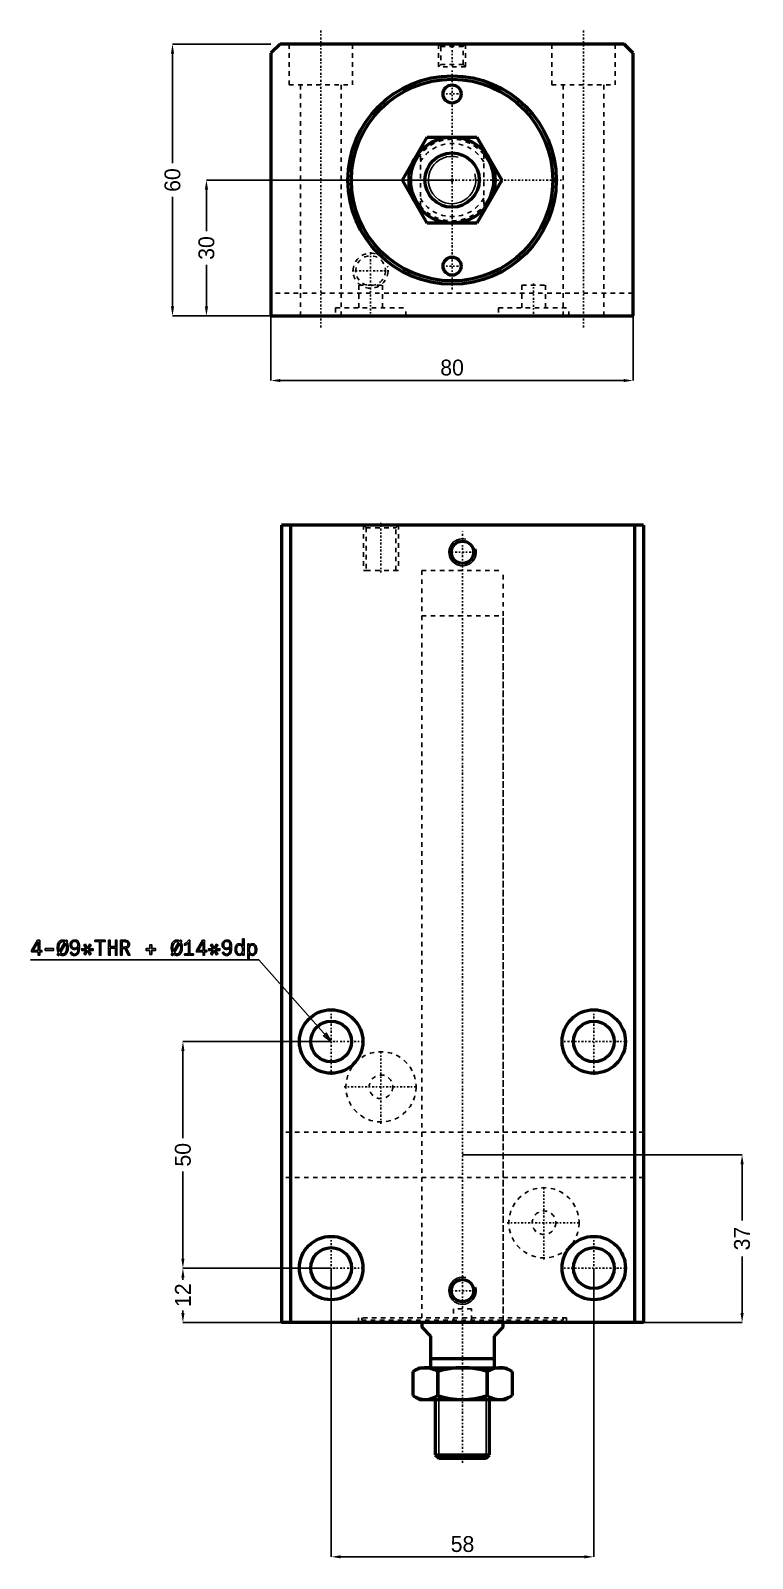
# Model space of a CAD drawing. Header units: millimetres. Extents: x -93 to 335, y -304 to 39.
# Drawn here: x -93.1 to 66.3, y -304.3 to 33 of the extents above; entities that cross this region are included whole.
import ezdxf

# ---------------------------------------------------------------- set-up
doc = ezdxf.new("R2010")
doc.units = ezdxf.units.MM
doc.linetypes.add('Center', pattern=[1.5, 0.45, -0.5, 0.05, -0.5])
doc.linetypes.add('Dashed', pattern=[2, 1, -1])
for name, color, linetype, lineweight in [('2d ConnectionPoints', 7, 'Continuous', 50), ('AM_0', 7, 'Continuous', 50), ('AM_5', 3, 'Continuous', 25), ('AM_7', 7, 'Center', 25), ('AM_9', 6, 'Dashed', 25)]:
    doc.layers.add(name, color=color, linetype=linetype, lineweight=lineweight)
doc.dimstyles.new('ISO-25', dxfattribs={"dimtxt": 2.5, "dimasz": 2.5, "dimexe": 1.25, "dimexo": 0.625, "dimtad": 1, "dimtxsty": 'Standard', "dimcen": 2.5, "dimadec": 0, "dimazin": 0, "dimtfac": 1, "dimtmove": 0, "dimatfit": 3, "dimfxl": 1, "dimarcsym": 0})

# ---------------------------------------------------------------- blocks, each defined once
blk = doc.blocks.new('1_JECR_32_100ST_EX_rod_0_in_JECR_MF_LA_32_100ST_EX_0_0')
at = {"layer": 'AM_0'}
for p, q in [((-10.97, 0), (-5.48, 9.5)), ((-5.48, 9.5), (5.48, 9.5)), ((5.48, 9.5), (10.97, 0)), ((-5.48, -9.5), (-10.97, 0)), ((10.97, 0), (5.48, -9.5)), ((5.48, -9.5), (-5.48, -9.5))]:
    blk.add_line(p, q, dxfattribs=at)
for radius in [9.5, 6]:
    blk.add_circle((0, 0), radius, dxfattribs=at)
at = {"layer": 'AM_5'}
blk.add_arc((0, 0), 5.23, 75, 15, dxfattribs=at)
at = {"layer": 'AM_9'}
for p, q in [((-7, -5.66), (-7, 5.66)), ((7, 5.66), (7, -5.66))]:
    blk.add_line(p, q, dxfattribs=at)
for points in [[(-7, 5.66), (-7.47, 5.03), (-7.88, 4.36), (-8.23, 3.65), (-8.51, 2.92), (-8.73, 2.17), (-8.89, 1.4), (-8.98, 0.62), (-9, -0.17), (-8.95, -0.95), (-8.83, -1.73), (-8.65, -2.49), (-8.4, -3.23), (-8.09, -3.95), (-7.71, -4.64), (-7.28, -5.3), (-7, -5.66)], [(7, -5.66), (7.47, -5.03), (7.88, -4.36), (8.23, -3.65), (8.51, -2.92), (8.73, -2.17), (8.89, -1.4), (8.98, -0.62), (9, 0.17), (8.95, 0.95), (8.83, 1.73), (8.65, 2.49), (8.4, 3.23), (8.09, 3.95), (7.71, 4.64), (7.28, 5.3), (7, 5.66)]]:
    blk.add_lwpolyline(points, dxfattribs=at)
for radius, start, end in [(9, 38.9424, 141.0576), (8.07, 29.8085, 150.1915), (8.07, 209.8085, 330.1915), (9, 218.9424, 321.0576)]:
    blk.add_arc((0, 0), radius, start, end, dxfattribs=at)
blk = doc.blocks.new('2_JECR_MF_LA_32_100ST_EX_0_body_0_in_JECR_MF_LA_32_100ST_EX_0_0')
at = {"layer": 'AM_0'}
for p, q in [((-38, 30), (-40, 28)), ((-40, 28), (-40, -30)), ((38, 30), (-38, 30)), ((40, 28), (38, 30)), ((40, -30), (40, 28)), ((-40, -30), (40, -30))]:
    blk.add_line(p, q, dxfattribs=at)
for centre, radius in [((0, 0), 23), ((0, 0), 22.25), ((0, 19), 2), ((0, -19), 2)]:
    blk.add_circle(centre, radius, dxfattribs=at)
at = {"layer": 'AM_5', "linetype": 'Dashed'}
for p, q in [((-3, 30), (-3, 25)), ((3, 30), (3, 25))]:
    blk.add_line(p, q, dxfattribs=at)
blk.add_arc((-18, -20), 3.8615, 75, 15, dxfattribs=at)
at = {"layer": 'AM_7'}
for p, q in [((-29, 33), (-29, -33)), ((29, 33), (29, -33)), ((0, 30.25), (0, 24.75)), ((0, -24.15), (0, 24.15)), ((-2.1, 19), (2.1, 19)), ((-24.15, 0), (24.15, 0)), ((-18, -15.9454), (-18, -30.34)), ((-22.0546, -20), (-13.9454, -20)), ((-2.1, -19), (2.1, -19)), ((18, -22.86), (18, -30.34))]:
    blk.add_line(p, q, dxfattribs=at)
at = {"layer": 'AM_9'}
for p, q in [((-36, 30), (-36, 21)), ((-22, 21), (-22, 30)), ((-3, 30), (-2.4585, 29.4585)), ((-2.4585, 29.4585), (-2.4585, 25.5415)), ((2.4585, 29.4585), (-2.4585, 29.4585)), ((2.4585, 29.4585), (3, 30)), ((2.4585, 25.5415), (2.4585, 29.4585)), ((22, 30), (22, 21)), ((36, 21), (36, 30)), ((-2.4585, 25.5415), (-3, 25)), ((3, 25), (-3, 25)), ((2.4585, 25.5415), (-2.4585, 25.5415)), ((3, 25), (2.4585, 25.5415)), ((-36, 21), (-22, 21)), ((-33.5, 21), (-33.5, -30)), ((-24.5, -30), (-24.5, 21)), ((22, 21), (36, 21)), ((24.5, 21), (24.5, -30)), ((33.5, -30), (33.5, 21)), ((-20.6, -23.2), (-15.4, -23.2)), ((-20.6, -23.2), (-20.6, -28.2)), ((-15.4, -28.2), (-15.4, -23.2)), ((15.4, -23.2), (20.6, -23.2)), ((15.4, -23.2), (15.4, -28.2)), ((20.6, -28.2), (20.6, -23.2)), ((40, -25), (-40, -25)), ((-25.75, -28.2), (-10.25, -28.2)), ((-25.75, -28.2), (-25.75, -30)), ((-10.25, -30), (-10.25, -28.2)), ((10.25, -28.2), (25.75, -28.2)), ((10.25, -28.2), (10.25, -30)), ((25.75, -30), (25.75, -28.2))]:
    blk.add_line(p, q, dxfattribs=at)
blk.add_circle((-18, -20), 3.2805, dxfattribs=at)
blk = doc.blocks.new('*D3')
at = {"layer": 'AM_5', "color": 0, "lineweight": -2}
for p, q in [((-40, 30), (-61.75, 30)), ((-61.75, 27.9), (-61.75, 3.71)), ((-61.75, -27.9), (-61.75, -3.71)), ((-40, -30), (-61.75, -30))]:
    blk.add_line(p, q, dxfattribs=at)
at = {"layer": 'AM_5', "color": 0}
for points in [[(-61.4, 27.9), (-62.1, 27.9), (-61.75, 30)], [(-62.1, -27.9), (-61.4, -27.9), (-61.75, -30)]]:
    blk.add_solid(points, dxfattribs=at)
at = {"layer": 'Defpoints', "color": 0}
for p in [(-40, 30), (-61.75, -30), (-40, -30)]:
    blk.add_point(p, dxfattribs=at)
at = {"layer": 'AM_5', "color": 0, "insert": (-61.75, 0), "char_height": 3.5, "attachment_point": 5, "rotation": 90}
blk.add_mtext('60', dxfattribs=at)
blk = doc.blocks.new('*D4')
at = {"layer": 'AM_5', "color": 0, "lineweight": -2}
for p, q in [((0, 0), (-54.25, 0)), ((-54.25, -2.1), (-54.25, -11.29)), ((-54.25, -27.9), (-54.25, -18.71)), ((-40, -30), (-54.25, -30))]:
    blk.add_line(p, q, dxfattribs=at)
at = {"layer": 'AM_5', "color": 0}
for points in [[(-53.9, -2.1), (-54.6, -2.1), (-54.25, 0)], [(-54.6, -27.9), (-53.9, -27.9), (-54.25, -30)]]:
    blk.add_solid(points, dxfattribs=at)
at = {"layer": 'Defpoints', "color": 0}
for p in [(0, 0), (-54.25, -30), (-40, -30)]:
    blk.add_point(p, dxfattribs=at)
at = {"layer": 'AM_5', "color": 0, "insert": (-54.25, -15), "char_height": 3.5, "attachment_point": 5, "rotation": 90}
blk.add_mtext('30', dxfattribs=at)
blk = doc.blocks.new('*D5')
at = {"layer": 'AM_5', "color": 0, "lineweight": -2}
for p, q in [((-40, -30), (-40, -44.25)), ((40, -30), (40, -44.25)), ((-37.9, -44.25), (37.9, -44.25))]:
    blk.add_line(p, q, dxfattribs=at)
at = {"layer": 'AM_5', "color": 0}
for points in [[(-37.9, -43.9), (-37.9, -44.6), (-40, -44.25)], [(37.9, -44.6), (37.9, -43.9), (40, -44.25)]]:
    blk.add_solid(points, dxfattribs=at)
at = {"layer": 'Defpoints', "color": 0}
for p in [(-40, -30), (40, -30), (40, -44.25)]:
    blk.add_point(p, dxfattribs=at)
at = {"layer": 'AM_5', "color": 0, "insert": (0, -41.41), "char_height": 3.5, "attachment_point": 5}
blk.add_mtext('80', dxfattribs=at)
blk = doc.blocks.new('1_JECR_32_100ST_EX_rod_0_in_JECR_MF_LA_32_100ST_EX_0_4')
at = {"layer": 'AM_0'}
for p, q in [((9, -1), (9, 0)), ((-9, 0), (-9, -1)), ((-7, -3), (-9, -1)), ((-7, -10), (-7, -3)), ((9, -1), (7, -3)), ((7, -3), (7, -10)), ((-9.5, -10), (-10.97, -10.85)), ((-9.5, -10), (9.5, -10)), ((-7, -8), (7, -8)), ((10.97, -10.85), (9.5, -10)), ((-10.97, -10.85), (-10.97, -16.15)), ((-5.48, -10.85), (-5.48, -16.15)), ((5.48, -10.85), (5.48, -16.15)), ((10.97, -10.85), (10.97, -16.15)), ((-10.97, -16.15), (-9.5, -17)), ((9.5, -17), (10.97, -16.15)), ((-9.5, -17), (9.5, -17)), ((-6, -17), (-6, -29.23)), ((6, -29.23), (6, -17)), ((-6, -29.23), (6, -29.23)), ((-6, -29.23), (-5.23, -30)), ((-5.23, -30), (5.23, -30)), ((5.23, -30), (6, -29.23))]:
    blk.add_line(p, q, dxfattribs=at)
for points in [[(-8.23, -10), (-8.42, -10), (-9.06, -10.08), (-9.7, -10.26), (-10.34, -10.52), (-10.97, -10.85)], [(-5.48, -10.85), (-6.15, -10.5), (-6.83, -10.23), (-7.53, -10.06), (-8.23, -10)], [(0, -10), (-0.03, -10), (-1.4, -10.06), (-2.76, -10.23), (-4.13, -10.5), (-5.48, -10.85)], [(5.48, -10.85), (4.15, -10.5), (2.8, -10.23), (1.4, -10.06), (0, -10)], [(8.23, -10), (8.03, -10), (7.39, -10.08), (6.76, -10.26), (6.12, -10.52), (5.48, -10.85)], [(10.97, -10.85), (10.3, -10.5), (9.63, -10.23), (8.93, -10.06), (8.23, -10)], [(-10.97, -16.15), (-10.3, -16.5), (-9.63, -16.77), (-8.93, -16.94), (-8.23, -17)], [(-8.23, -17), (-8.03, -17), (-7.39, -16.92), (-6.76, -16.74), (-6.12, -16.48), (-5.48, -16.15)], [(-5.48, -16.15), (-4.15, -16.5), (-2.8, -16.77), (-1.4, -16.94), (0, -17)], [(0, -17), (0.03, -17), (1.4, -16.94), (2.76, -16.77), (4.13, -16.5), (5.48, -16.15)], [(5.48, -16.15), (6.15, -16.5), (6.83, -16.77), (7.53, -16.94), (8.23, -17)], [(8.23, -17), (8.42, -17), (9.06, -16.92), (9.7, -16.74), (10.34, -16.48), (10.97, -16.15)]]:
    blk.add_lwpolyline(points, dxfattribs=at)
at = {"layer": 'AM_5'}
for p, q in [((-5.23, -30), (-5.23, -10)), ((5.23, -30), (5.23, -10))]:
    blk.add_line(p, q, dxfattribs=at)
at = {"layer": 'AM_7'}
blk.add_line((0, -31), (0, 174.8), dxfattribs=at)
at = {"layer": 'AM_9'}
for p, q in [((-9, 166), (9, 166)), ((-9, 166), (-9, 0)), ((9, 0), (9, 166))]:
    blk.add_line(p, q, dxfattribs=at)
blk = doc.blocks.new('2_JECR_MF_LA_32_100ST_EX_0_body_0_in_JECR_MF_LA_32_100ST_EX_0_4')
at = {"layer": 'AM_0'}
for p, q in [((40, 176), (-40, 176)), ((-40, 176), (-40, 0)), ((-38, 176), (-38, 0)), ((38, 176), (38, 0)), ((40, 176), (40, 0)), ((40, 0), (-40, 0))]:
    blk.add_line(p, q, dxfattribs=at)
for centre, radius in [((0, 170), 2.4585), ((-29, 62), 7), ((29, 62), 7), ((-29, 62), 4.5), ((29, 62), 4.5), ((-29, 12), 7), ((29, 12), 7), ((-29, 12), 4.5), ((29, 12), 4.5), ((0, 7), 2.4585)]:
    blk.add_circle(centre, radius, dxfattribs=at)
at = {"layer": 'AM_5', "linetype": 'Dashed'}
for p, q in [((-21.8615, 176), (-21.8615, 166)), ((-14.1385, 176), (-14.1385, 166)), ((-21.2805, 166), (-21.8615, 166)), ((-14.7195, 166), (-14.1385, 166))]:
    blk.add_line(p, q, dxfattribs=at)
at = {"layer": 'AM_5'}
for centre in [(0, 170), (0, 7)]:
    blk.add_arc(centre, 3, 75, 15, dxfattribs=at)
at = {"layer": 'AM_7'}
for p, q in [((-18, 165.5), (-18, 176.5)), ((-3.15, 170), (3.15, 170)), ((-29, 54.65), (-29, 69.35)), ((29, 54.65), (29, 69.35)), ((-36.35, 62), (-21.65, 62)), ((21.65, 62), (36.35, 62)), ((-18, 43.8625), (-18, 60.1375)), ((-26.1375, 52), (-9.8625, 52)), ((18, 13.8625), (18, 30.1375)), ((9.8625, 22), (26.1375, 22)), ((-29, 4.65), (-29, 19.35)), ((29, 4.65), (29, 19.35)), ((-36.35, 12), (-21.65, 12)), ((21.65, 12), (36.35, 12)), ((-3.15, 7), (3.15, 7))]:
    blk.add_line(p, q, dxfattribs=at)
at = {"layer": 'AM_9'}
for p, q in [((-21.8615, 176), (-21.2805, 175.419)), ((-21.2805, 175.419), (-21.2805, 166)), ((-21.2805, 175.419), (-14.7195, 175.419)), ((-14.7195, 175.419), (-14.1385, 176)), ((-14.7195, 166), (-14.7195, 175.419)), ((-21.2805, 166), (-14.7195, 166)), ((-9, 156), (9, 156)), ((-9, 156), (-9, 0.5)), ((9, 0.5), (9, 156)), ((40, 42), (-40, 42)), ((40, 32), (-40, 32)), ((23, 1), (-23, 1)), ((-23, 1), (-23, 0)), ((-22.25, 1), (-22.25, 0.5)), ((-22.25, 0.5), (22.25, 0.5)), ((2, 3), (-2, 3)), ((-2, 3), (-2, 0.5)), ((2, 0.5), (2, 3)), ((22.25, 0.5), (22.25, 1)), ((23, 0), (23, 1))]:
    blk.add_line(p, q, dxfattribs=at)
for centre, radius in [((-18, 52), 7.75), ((-18, 52), 2.6), ((18, 22), 7.75), ((18, 22), 2.6)]:
    blk.add_circle(centre, radius, dxfattribs=at)
blk = doc.blocks.new('*D34')
at = {"layer": 'AM_5', "color": 0, "lineweight": -2}
for p, q in [((-26.7, -240.15), (-26.7, -303.9)), ((31.3, -240.15), (31.3, -303.9)), ((-24.6, -303.9), (29.2, -303.9))]:
    blk.add_line(p, q, dxfattribs=at)
at = {"layer": 'AM_5', "color": 0}
for points in [[(-24.6, -303.55), (-24.6, -304.25), (-26.7, -303.9)], [(29.2, -304.25), (29.2, -303.55), (31.3, -303.9)]]:
    blk.add_solid(points, dxfattribs=at)
at = {"layer": 'Defpoints', "color": 0}
for p in [(-26.7, -240.15), (31.3, -240.15), (31.3, -303.9)]:
    blk.add_point(p, dxfattribs=at)
at = {"layer": 'AM_5', "color": 0, "insert": (2.3, -301.1), "char_height": 3.5, "attachment_point": 5}
blk.add_mtext('58', dxfattribs=at)
blk = doc.blocks.new('*D35')
at = {"layer": 'AM_5', "color": 0, "lineweight": -2}
for p, q in [((-26.7, -190.15), (-59.45, -190.15)), ((-59.45, -192.25), (-59.45, -211.48)), ((-59.45, -238.05), (-59.45, -218.83)), ((-26.7, -240.15), (-59.45, -240.15))]:
    blk.add_line(p, q, dxfattribs=at)
at = {"layer": 'AM_5', "color": 0}
for points in [[(-59.1, -192.25), (-59.8, -192.25), (-59.45, -190.15)], [(-59.8, -238.05), (-59.1, -238.05), (-59.45, -240.15)]]:
    blk.add_solid(points, dxfattribs=at)
at = {"layer": 'Defpoints', "color": 0}
for p in [(-26.7, -190.15), (-59.45, -240.15), (-26.7, -240.15)]:
    blk.add_point(p, dxfattribs=at)
at = {"layer": 'AM_5', "color": 0, "insert": (-59.45, -215.15), "char_height": 3.5, "attachment_point": 5, "rotation": 90}
blk.add_mtext('50', dxfattribs=at)
blk = doc.blocks.new('*D36')
at = {"layer": 'AM_5', "color": 0, "lineweight": -2}
for p, q in [((2.3, -215.15), (64.05, -215.15)), ((64.05, -217.25), (64.05, -229.69)), ((64.05, -250.05), (64.05, -237.62)), ((42.3, -252.15), (64.05, -252.15))]:
    blk.add_line(p, q, dxfattribs=at)
at = {"layer": 'AM_5', "color": 0}
for points in [[(64.4, -217.25), (63.7, -217.25), (64.05, -215.15)], [(63.7, -250.05), (64.4, -250.05), (64.05, -252.15)]]:
    blk.add_solid(points, dxfattribs=at)
at = {"layer": 'Defpoints', "color": 0}
for p in [(2.3, -215.15), (64.05, -215.15), (42.3, -252.15)]:
    blk.add_point(p, dxfattribs=at)
at = {"layer": 'AM_5', "color": 0, "insert": (64.05, -233.65), "char_height": 3.5, "attachment_point": 5, "rotation": 90}
blk.add_mtext('37', dxfattribs=at)
blk = doc.blocks.new('*D37')
at = {"layer": 'AM_5', "color": 0, "lineweight": -2}
for p, q in [((-26.7, -240.15), (-59.45, -240.15)), ((-59.45, -242.25), (-59.45, -242.77)), ((-59.45, -250.05), (-59.45, -249.54)), ((-37.7, -252.15), (-59.45, -252.15))]:
    blk.add_line(p, q, dxfattribs=at)
at = {"layer": 'AM_5', "color": 0}
for points in [[(-59.1, -242.25), (-59.8, -242.25), (-59.45, -240.15)], [(-59.8, -250.05), (-59.1, -250.05), (-59.45, -252.15)]]:
    blk.add_solid(points, dxfattribs=at)
at = {"layer": 'Defpoints', "color": 0}
for p in [(-59.45, -240.15), (-26.7, -240.15), (-37.7, -252.15)]:
    blk.add_point(p, dxfattribs=at)
at = {"layer": 'AM_5', "color": 0, "insert": (-59.45, -246.15), "char_height": 3.5, "attachment_point": 5, "rotation": 90}
blk.add_mtext('12', dxfattribs=at)

msp = doc.modelspace()

# ---------------------------------------------------------------- linework, layer by layer
at = {"layer": '2d ConnectionPoints'}
for p in [(0, 0), (0, 0), (2.296, -252.155), (2.296, -252.155)]:
    msp.add_point(p, dxfattribs=at)
at = {"layer": 'AM_5'}
for p, q in [((-93.104, -172.155), (-42.704, -172.155)), ((-42.704, -172.155), (-26.704, -190.155))]:
    msp.add_line(p, q, dxfattribs=at)
for points in [[(-91.407, -170.377), (-92.881, -170.377), (-92.881, -170.081), (-91.539, -167.806), (-91.088, -167.806), (-91.088, -170.069), (-90.597, -170.069), (-90.597, -170.377), (-91.088, -170.377), (-91.088, -171.105), (-91.407, -171.105), (-91.407, -170.377)], [(-91.402, -170.069), (-91.402, -168.188), (-92.49, -170.069), (-91.402, -170.069)], [(-86.962, -170.563), (-86.962, -170.563), (-87.01, -170.469), (-87.072, -170.318), (-87.072, -170.318), (-87.123, -170.155), (-87.15, -170.041), (-87.15, -170.041), (-87.173, -169.923), (-87.197, -169.74), (-87.197, -169.74), (-87.21, -169.552), (-87.213, -169.423), (-87.213, -169.423), (-87.207, -169.229), (-87.177, -168.956), (-87.177, -168.956), (-87.121, -168.705), (-87.069, -168.55), (-87.069, -168.55), (-87.007, -168.406), (-86.894, -168.216), (-86.894, -168.216), (-86.758, -168.057), (-86.654, -167.967), (-86.654, -167.967), (-86.541, -167.893), (-86.356, -167.812), (-86.356, -167.812), (-86.152, -167.769), (-86.005, -167.76), (-86.005, -167.76), (-85.855, -167.769), (-85.646, -167.815), (-85.646, -167.815), (-85.455, -167.9), (-85.338, -167.979), (-85.213, -167.758), (-84.913, -167.931), (-85.092, -168.245), (-85.092, -168.245), (-85.036, -168.336), (-84.962, -168.484), (-84.962, -168.484), (-84.902, -168.647), (-84.868, -168.765), (-84.868, -168.765), (-84.841, -168.888), (-84.811, -169.081), (-84.811, -169.081), (-84.795, -169.286), (-84.792, -169.428), (-84.792, -169.428), (-84.797, -169.616), (-84.825, -169.884), (-84.825, -169.884), (-84.877, -170.137), (-84.925, -170.297), (-84.925, -170.297), (-84.984, -170.447), (-85.093, -170.649), (-85.093, -170.649), (-85.227, -170.822), (-85.33, -170.921), (-85.33, -170.921), (-85.444, -171.005), (-85.634, -171.096), (-85.634, -171.096), (-85.846, -171.145), (-86, -171.155), (-86, -171.155), (-86.171, -171.143), (-86.406, -171.081), (-86.406, -171.081), (-86.616, -170.965), (-86.742, -170.859), (-86.922, -171.168), (-87.213, -171.004), (-86.962, -170.563)], [(-86.871, -169.457), (-86.871, -169.457), (-86.866, -169.625), (-86.837, -169.863), (-86.837, -169.863), (-86.784, -170.085), (-86.735, -170.224), (-85.588, -168.243), (-85.588, -168.243), (-85.665, -168.187), (-85.785, -168.127), (-85.785, -168.127), (-85.911, -168.094), (-85.998, -168.088), (-85.998, -168.088), (-86.09, -168.095), (-86.224, -168.131), (-86.224, -168.131), (-86.351, -168.199), (-86.432, -168.261), (-86.432, -168.261), (-86.509, -168.336), (-86.612, -168.469), (-86.612, -168.469), (-86.701, -168.627), (-86.752, -168.747), (-86.752, -168.747), (-86.795, -168.875), (-86.842, -169.081), (-86.842, -169.081), (-86.867, -169.302), (-86.871, -169.457)], [(-86.016, -170.827), (-86.016, -170.827), (-85.916, -170.82), (-85.775, -170.781), (-85.775, -170.781), (-85.643, -170.708), (-85.56, -170.642), (-85.56, -170.642), (-85.483, -170.562), (-85.381, -170.424), (-85.381, -170.424), (-85.295, -170.261), (-85.246, -170.14), (-85.246, -170.14), (-85.205, -170.011), (-85.162, -169.808), (-85.162, -169.808), (-85.138, -169.595), (-85.133, -169.446), (-85.133, -169.446), (-85.136, -169.342), (-85.147, -169.191), (-85.147, -169.191), (-85.168, -169.046), (-85.188, -168.952), (-85.188, -168.952), (-85.212, -168.863), (-85.254, -168.736), (-85.254, -168.736), (-85.304, -168.618), (-85.343, -168.545), (-86.523, -170.581), (-86.523, -170.581), (-86.434, -170.67), (-86.288, -170.766), (-86.288, -170.766), (-86.13, -170.817), (-86.016, -170.827)], [(-83.389, -171.15), (-83.389, -171.15), (-83.481, -171.147), (-83.615, -171.131), (-83.615, -171.131), (-83.742, -171.102), (-83.823, -171.075), (-83.823, -171.075), (-83.901, -171.042), (-84.006, -170.982), (-84.006, -170.982), (-84.099, -170.91), (-84.153, -170.854), (-84.153, -170.854), (-84.201, -170.794), (-84.258, -170.695), (-84.258, -170.695), (-84.297, -170.586), (-84.313, -170.509), (-84.026, -170.418), (-84.026, -170.418), (-83.993, -170.506), (-83.932, -170.619), (-83.932, -170.619), (-83.858, -170.709), (-83.801, -170.755), (-83.801, -170.755), (-83.736, -170.793), (-83.624, -170.833), (-83.624, -170.833), (-83.492, -170.855), (-83.394, -170.859), (-83.394, -170.859), (-83.265, -170.85), (-83.097, -170.801), (-83.097, -170.801), (-82.959, -170.712), (-82.884, -170.629), (-82.884, -170.629), (-82.821, -170.535), (-82.745, -170.384), (-82.745, -170.384), (-82.691, -170.223), (-82.668, -170.109), (-82.668, -170.109), (-82.651, -169.99), (-82.631, -169.798), (-82.631, -169.798), (-82.617, -169.592), (-82.611, -169.446), (-82.606, -169.344), (-82.606, -169.344), (-82.658, -169.434), (-82.75, -169.553), (-82.75, -169.553), (-82.859, -169.652), (-82.941, -169.708), (-82.941, -169.708), (-83.028, -169.754), (-83.167, -169.803), (-83.167, -169.803), (-83.314, -169.83), (-83.416, -169.835), (-83.416, -169.835), (-83.523, -169.83), (-83.674, -169.802), (-83.674, -169.802), (-83.817, -169.75), (-83.908, -169.702), (-83.908, -169.702), (-83.992, -169.645), (-84.105, -169.543), (-84.105, -169.543), (-84.2, -169.423), (-84.255, -169.332), (-84.255, -169.332), (-84.3, -169.235), (-84.349, -169.079), (-84.349, -169.079), (-84.376, -168.912), (-84.381, -168.793), (-84.381, -168.793), (-84.375, -168.676), (-84.346, -168.509), (-84.346, -168.509), (-84.293, -168.354), (-84.243, -168.257), (-84.243, -168.257), (-84.184, -168.167), (-84.079, -168.048), (-84.079, -168.048), (-83.956, -167.948), (-83.863, -167.891), (-83.863, -167.891), (-83.764, -167.844), (-83.607, -167.793), (-83.607, -167.793), (-83.439, -167.766), (-83.321, -167.76), (-83.321, -167.76), (-83.162, -167.768), (-82.952, -167.81), (-82.952, -167.81), (-82.778, -167.888), (-82.68, -167.959), (-82.68, -167.959), (-82.596, -168.045), (-82.492, -168.193), (-82.492, -168.193), (-82.414, -168.366), (-82.377, -168.495), (-82.377, -168.495), (-82.348, -168.636), (-82.317, -168.871), (-82.317, -168.871), (-82.3, -169.134), (-82.297, -169.326), (-82.297, -169.326), (-82.3, -169.518), (-82.317, -169.793), (-82.317, -169.793), (-82.348, -170.051), (-82.377, -170.213), (-82.377, -170.213), (-82.415, -170.366), (-82.497, -170.577), (-82.497, -170.577), (-82.607, -170.766), (-82.697, -170.879), (-82.697, -170.879), (-82.802, -170.977), (-82.991, -171.082), (-82.991, -171.082), (-83.217, -171.139), (-83.389, -171.15)], [(-83.375, -169.553), (-83.375, -169.553), (-83.289, -169.549), (-83.169, -169.529), (-83.169, -169.529), (-83.06, -169.49), (-82.994, -169.455), (-82.994, -169.455), (-82.934, -169.413), (-82.855, -169.338), (-82.855, -169.338), (-82.791, -169.25), (-82.755, -169.183), (-82.755, -169.183), (-82.726, -169.112), (-82.695, -168.997), (-82.695, -168.997), (-82.678, -168.872), (-82.675, -168.784), (-82.675, -168.784), (-82.678, -168.7), (-82.695, -168.58), (-82.695, -168.58), (-82.728, -168.468), (-82.758, -168.398), (-82.758, -168.398), (-82.794, -168.334), (-82.858, -168.247), (-82.858, -168.247), (-82.936, -168.175), (-82.994, -168.133), (-82.994, -168.133), (-83.058, -168.099), (-83.159, -168.062), (-83.159, -168.062), (-83.27, -168.042), (-83.348, -168.038), (-83.348, -168.038), (-83.429, -168.042), (-83.542, -168.062), (-83.542, -168.062), (-83.646, -168.1), (-83.71, -168.135), (-83.71, -168.135), (-83.769, -168.176), (-83.847, -168.25), (-83.847, -168.25), (-83.913, -168.337), (-83.95, -168.402), (-83.95, -168.402), (-83.98, -168.472), (-84.014, -168.585), (-84.014, -168.585), (-84.032, -168.707), (-84.035, -168.793), (-84.035, -168.793), (-84.032, -168.878), (-84.016, -168.999), (-84.016, -168.999), (-83.986, -169.111), (-83.958, -169.182), (-83.958, -169.182), (-83.924, -169.248), (-83.862, -169.337), (-83.862, -169.337), (-83.788, -169.412), (-83.731, -169.454), (-83.731, -169.454), (-83.669, -169.49), (-83.568, -169.528), (-83.568, -169.528), (-83.456, -169.549), (-83.375, -169.553)], [(-77.905, -168.102), (-78.892, -168.102), (-78.892, -167.806), (-76.585, -167.806), (-76.585, -168.102), (-77.568, -168.102), (-77.568, -171.105), (-77.905, -171.105), (-77.905, -168.102)], [(-75.849, -167.806), (-75.512, -167.806), (-75.512, -169.198), (-74.366, -169.198), (-74.366, -167.806), (-74.029, -167.806), (-74.029, -171.105), (-74.366, -171.105), (-74.366, -169.521), (-75.512, -169.521), (-75.512, -171.105), (-75.849, -171.105), (-75.849, -167.806)], [(-73.213, -167.806), (-72.253, -167.806), (-72.253, -167.806), (-72.154, -167.81), (-72.009, -167.83), (-72.009, -167.83), (-71.866, -167.867), (-71.773, -167.901), (-71.773, -167.901), (-71.683, -167.944), (-71.561, -168.023), (-71.561, -168.023), (-71.453, -168.122), (-71.389, -168.198), (-71.389, -168.198), (-71.335, -168.283), (-71.276, -168.425), (-71.276, -168.425), (-71.244, -168.585), (-71.238, -168.702), (-71.238, -168.702), (-71.245, -168.831), (-71.285, -169.006), (-71.285, -169.006), (-71.357, -169.159), (-71.425, -169.249), (-71.425, -169.249), (-71.504, -169.329), (-71.64, -169.43), (-71.64, -169.43), (-71.796, -169.509), (-71.911, -169.548), (-71.156, -171.127), (-71.525, -171.127), (-72.262, -169.603), (-72.312, -169.603), (-72.876, -169.603), (-72.876, -171.105), (-73.213, -171.105), (-73.213, -167.806)], [(-72.412, -169.307), (-72.412, -169.307), (-72.316, -169.306), (-72.182, -169.297), (-72.182, -169.297), (-72.062, -169.28), (-71.989, -169.265), (-71.989, -169.265), (-71.921, -169.245), (-71.829, -169.2), (-71.829, -169.2), (-71.749, -169.14), (-71.701, -169.09), (-71.701, -169.09), (-71.66, -169.032), (-71.617, -168.925), (-71.617, -168.925), (-71.593, -168.796), (-71.588, -168.698), (-71.588, -168.698), (-71.597, -168.572), (-71.64, -168.413), (-71.64, -168.413), (-71.722, -168.29), (-71.797, -168.228), (-71.797, -168.228), (-71.884, -168.179), (-72.031, -168.126), (-72.031, -168.126), (-72.196, -168.098), (-72.316, -168.092), (-72.876, -168.092), (-72.876, -169.307), (-72.412, -169.307)], [(-61.762, -170.563), (-61.762, -170.563), (-61.81, -170.469), (-61.872, -170.318), (-61.872, -170.318), (-61.923, -170.155), (-61.95, -170.041), (-61.95, -170.041), (-61.973, -169.923), (-61.997, -169.74), (-61.997, -169.74), (-62.01, -169.552), (-62.013, -169.423), (-62.013, -169.423), (-62.007, -169.229), (-61.977, -168.956), (-61.977, -168.956), (-61.921, -168.705), (-61.869, -168.55), (-61.869, -168.55), (-61.807, -168.406), (-61.694, -168.216), (-61.694, -168.216), (-61.558, -168.057), (-61.454, -167.967), (-61.454, -167.967), (-61.341, -167.893), (-61.156, -167.812), (-61.156, -167.812), (-60.952, -167.769), (-60.805, -167.76), (-60.805, -167.76), (-60.655, -167.769), (-60.446, -167.815), (-60.446, -167.815), (-60.255, -167.9), (-60.138, -167.979), (-60.013, -167.758), (-59.713, -167.931), (-59.892, -168.245), (-59.892, -168.245), (-59.836, -168.336), (-59.762, -168.484), (-59.762, -168.484), (-59.702, -168.647), (-59.668, -168.765), (-59.668, -168.765), (-59.641, -168.888), (-59.611, -169.081), (-59.611, -169.081), (-59.595, -169.286), (-59.592, -169.428), (-59.592, -169.428), (-59.597, -169.616), (-59.625, -169.884), (-59.625, -169.884), (-59.677, -170.137), (-59.725, -170.297), (-59.725, -170.297), (-59.784, -170.447), (-59.893, -170.649), (-59.893, -170.649), (-60.027, -170.822), (-60.13, -170.921), (-60.13, -170.921), (-60.244, -171.005), (-60.434, -171.096), (-60.434, -171.096), (-60.646, -171.145), (-60.8, -171.155), (-60.8, -171.155), (-60.971, -171.143), (-61.206, -171.081), (-61.206, -171.081), (-61.416, -170.965), (-61.542, -170.859), (-61.722, -171.168), (-62.013, -171.004), (-61.762, -170.563)], [(-61.671, -169.457), (-61.671, -169.457), (-61.666, -169.625), (-61.637, -169.863), (-61.637, -169.863), (-61.584, -170.085), (-61.535, -170.224), (-60.388, -168.243), (-60.388, -168.243), (-60.465, -168.187), (-60.585, -168.127), (-60.585, -168.127), (-60.711, -168.094), (-60.798, -168.088), (-60.798, -168.088), (-60.89, -168.095), (-61.024, -168.131), (-61.024, -168.131), (-61.151, -168.199), (-61.232, -168.261), (-61.232, -168.261), (-61.309, -168.336), (-61.412, -168.469), (-61.412, -168.469), (-61.501, -168.627), (-61.552, -168.747), (-61.552, -168.747), (-61.595, -168.875), (-61.642, -169.081), (-61.642, -169.081), (-61.667, -169.302), (-61.671, -169.457)], [(-60.816, -170.827), (-60.816, -170.827), (-60.716, -170.82), (-60.575, -170.781), (-60.575, -170.781), (-60.443, -170.708), (-60.36, -170.642), (-60.36, -170.642), (-60.283, -170.562), (-60.181, -170.424), (-60.181, -170.424), (-60.095, -170.261), (-60.046, -170.14), (-60.046, -170.14), (-60.005, -170.011), (-59.962, -169.808), (-59.962, -169.808), (-59.938, -169.595), (-59.933, -169.446), (-59.933, -169.446), (-59.936, -169.342), (-59.947, -169.191), (-59.947, -169.191), (-59.968, -169.046), (-59.988, -168.952), (-59.988, -168.952), (-60.012, -168.863), (-60.054, -168.736), (-60.054, -168.736), (-60.104, -168.618), (-60.143, -168.545), (-61.323, -170.581), (-61.323, -170.581), (-61.234, -170.67), (-61.088, -170.766), (-61.088, -170.766), (-60.93, -170.817), (-60.816, -170.827)], [(-59.078, -170.813), (-58.241, -170.813), (-58.241, -168.352), (-58.241, -168.352), (-58.286, -168.397), (-58.362, -168.468), (-58.362, -168.468), (-58.449, -168.542), (-58.512, -168.593), (-58.512, -168.593), (-58.578, -168.644), (-58.677, -168.716), (-58.677, -168.716), (-58.777, -168.783), (-58.844, -168.825), (-58.844, -168.825), (-58.91, -168.863), (-59.001, -168.909), (-59.001, -168.909), (-59.083, -168.942), (-59.133, -168.957), (-59.133, -168.611), (-59.133, -168.611), (-59.071, -168.582), (-58.973, -168.526), (-58.973, -168.526), (-58.87, -168.455), (-58.798, -168.401), (-58.798, -168.401), (-58.725, -168.342), (-58.62, -168.251), (-58.62, -168.251), (-58.518, -168.157), (-58.453, -168.092), (-58.453, -168.092), (-58.391, -168.029), (-58.308, -167.939), (-58.308, -167.939), (-58.237, -167.857), (-58.196, -167.806), (-57.905, -167.806), (-57.905, -170.813), (-57.145, -170.813), (-57.145, -171.105), (-59.078, -171.105), (-59.078, -170.813)], [(-55.007, -170.377), (-56.481, -170.377), (-56.481, -170.081), (-55.139, -167.806), (-54.688, -167.806), (-54.688, -170.069), (-54.197, -170.069), (-54.197, -170.377), (-54.688, -170.377), (-54.688, -171.105), (-55.007, -171.105), (-55.007, -170.377)], [(-55.002, -170.069), (-55.002, -168.188), (-56.09, -170.069), (-55.002, -170.069)], [(-49.789, -171.15), (-49.789, -171.15), (-49.881, -171.147), (-50.015, -171.131), (-50.015, -171.131), (-50.142, -171.102), (-50.223, -171.075), (-50.223, -171.075), (-50.301, -171.042), (-50.406, -170.982), (-50.406, -170.982), (-50.499, -170.91), (-50.553, -170.854), (-50.553, -170.854), (-50.601, -170.794), (-50.658, -170.695), (-50.658, -170.695), (-50.697, -170.586), (-50.713, -170.509), (-50.426, -170.418), (-50.426, -170.418), (-50.393, -170.506), (-50.332, -170.619), (-50.332, -170.619), (-50.258, -170.709), (-50.201, -170.755), (-50.201, -170.755), (-50.136, -170.793), (-50.024, -170.833), (-50.024, -170.833), (-49.892, -170.855), (-49.794, -170.859), (-49.794, -170.859), (-49.665, -170.85), (-49.497, -170.801), (-49.497, -170.801), (-49.359, -170.712), (-49.284, -170.629), (-49.284, -170.629), (-49.221, -170.535), (-49.145, -170.384), (-49.145, -170.384), (-49.091, -170.223), (-49.068, -170.109), (-49.068, -170.109), (-49.051, -169.99), (-49.031, -169.798), (-49.031, -169.798), (-49.017, -169.592), (-49.011, -169.446), (-49.006, -169.344), (-49.006, -169.344), (-49.058, -169.434), (-49.15, -169.553), (-49.15, -169.553), (-49.259, -169.652), (-49.341, -169.708), (-49.341, -169.708), (-49.428, -169.754), (-49.567, -169.803), (-49.567, -169.803), (-49.714, -169.83), (-49.816, -169.835), (-49.816, -169.835), (-49.923, -169.83), (-50.074, -169.802), (-50.074, -169.802), (-50.217, -169.75), (-50.308, -169.702), (-50.308, -169.702), (-50.392, -169.645), (-50.505, -169.543), (-50.505, -169.543), (-50.6, -169.423), (-50.655, -169.332), (-50.655, -169.332), (-50.7, -169.235), (-50.749, -169.079), (-50.749, -169.079), (-50.776, -168.912), (-50.781, -168.793), (-50.781, -168.793), (-50.775, -168.676), (-50.746, -168.509), (-50.746, -168.509), (-50.693, -168.354), (-50.643, -168.257), (-50.643, -168.257), (-50.584, -168.167), (-50.479, -168.048), (-50.479, -168.048), (-50.356, -167.948), (-50.263, -167.891), (-50.263, -167.891), (-50.164, -167.844), (-50.007, -167.793), (-50.007, -167.793), (-49.839, -167.766), (-49.721, -167.76), (-49.721, -167.76), (-49.562, -167.768), (-49.352, -167.81), (-49.352, -167.81), (-49.178, -167.888), (-49.08, -167.959), (-49.08, -167.959), (-48.996, -168.045), (-48.892, -168.193), (-48.892, -168.193), (-48.814, -168.366), (-48.777, -168.495), (-48.777, -168.495), (-48.748, -168.636), (-48.717, -168.871), (-48.717, -168.871), (-48.7, -169.134), (-48.697, -169.326), (-48.697, -169.326), (-48.7, -169.518), (-48.717, -169.793), (-48.717, -169.793), (-48.748, -170.051), (-48.777, -170.213), (-48.777, -170.213), (-48.815, -170.366), (-48.897, -170.577), (-48.897, -170.577), (-49.007, -170.766), (-49.097, -170.879), (-49.097, -170.879), (-49.202, -170.977), (-49.391, -171.082), (-49.391, -171.082), (-49.617, -171.139), (-49.789, -171.15)], [(-49.775, -169.553), (-49.775, -169.553), (-49.689, -169.549), (-49.569, -169.529), (-49.569, -169.529), (-49.46, -169.49), (-49.394, -169.455), (-49.394, -169.455), (-49.334, -169.413), (-49.255, -169.338), (-49.255, -169.338), (-49.191, -169.25), (-49.155, -169.183), (-49.155, -169.183), (-49.126, -169.112), (-49.095, -168.997), (-49.095, -168.997), (-49.078, -168.872), (-49.075, -168.784), (-49.075, -168.784), (-49.078, -168.7), (-49.095, -168.58), (-49.095, -168.58), (-49.128, -168.468), (-49.158, -168.398), (-49.158, -168.398), (-49.194, -168.334), (-49.258, -168.247), (-49.258, -168.247), (-49.336, -168.175), (-49.394, -168.133), (-49.394, -168.133), (-49.458, -168.099), (-49.559, -168.062), (-49.559, -168.062), (-49.67, -168.042), (-49.748, -168.038), (-49.748, -168.038), (-49.829, -168.042), (-49.942, -168.062), (-49.942, -168.062), (-50.046, -168.1), (-50.11, -168.135), (-50.11, -168.135), (-50.169, -168.176), (-50.247, -168.25), (-50.247, -168.25), (-50.313, -168.337), (-50.35, -168.402), (-50.35, -168.402), (-50.38, -168.472), (-50.414, -168.585), (-50.414, -168.585), (-50.432, -168.707), (-50.435, -168.793), (-50.435, -168.793), (-50.432, -168.878), (-50.416, -168.999), (-50.416, -168.999), (-50.386, -169.111), (-50.358, -169.182), (-50.358, -169.182), (-50.324, -169.248), (-50.262, -169.337), (-50.262, -169.337), (-50.188, -169.412), (-50.131, -169.454), (-50.131, -169.454), (-50.069, -169.49), (-49.968, -169.528), (-49.968, -169.528), (-49.856, -169.549), (-49.775, -169.553)], [(-46.987, -171.132), (-46.987, -171.132), (-47.112, -171.124), (-47.283, -171.084), (-47.283, -171.084), (-47.435, -171.009), (-47.526, -170.94), (-47.526, -170.94), (-47.608, -170.858), (-47.714, -170.72), (-47.714, -170.72), (-47.799, -170.563), (-47.844, -170.447), (-47.844, -170.447), (-47.881, -170.326), (-47.921, -170.141), (-47.921, -170.141), (-47.943, -169.951), (-47.947, -169.821), (-47.947, -169.821), (-47.943, -169.699), (-47.922, -169.518), (-47.922, -169.518), (-47.883, -169.342), (-47.847, -169.227), (-47.847, -169.227), (-47.802, -169.116), (-47.719, -168.967), (-47.719, -168.967), (-47.615, -168.835), (-47.535, -168.758), (-47.535, -168.758), (-47.446, -168.692), (-47.298, -168.621), (-47.298, -168.621), (-47.131, -168.582), (-47.009, -168.575), (-47.009, -168.575), (-46.919, -168.578), (-46.789, -168.598), (-46.789, -168.598), (-46.665, -168.634), (-46.586, -168.667), (-46.586, -168.667), (-46.512, -168.709), (-46.411, -168.789), (-46.411, -168.789), (-46.323, -168.891), (-46.272, -168.971), (-46.272, -167.51), (-45.945, -167.51), (-45.945, -170.559), (-45.945, -170.559), (-45.945, -170.591), (-45.944, -170.645), (-45.944, -170.645), (-45.943, -170.703), (-45.942, -170.744), (-45.942, -170.744), (-45.942, -170.784), (-45.94, -170.838), (-45.94, -170.838), (-45.939, -170.882), (-45.938, -170.907), (-45.931, -171.105), (-46.222, -171.105), (-46.272, -170.75), (-46.272, -170.75), (-46.334, -170.827), (-46.43, -170.925), (-46.43, -170.925), (-46.529, -171.003), (-46.598, -171.043), (-46.598, -171.043), (-46.669, -171.075), (-46.781, -171.11), (-46.781, -171.11), (-46.902, -171.128), (-46.987, -171.132)], [(-45.126, -169.162), (-45.126, -169.162), (-45.127, -169.041), (-45.13, -168.868), (-45.13, -168.868), (-45.135, -168.705), (-45.14, -168.602), (-44.826, -168.602), (-44.812, -169.034), (-44.812, -169.034), (-44.758, -168.947), (-44.668, -168.831), (-44.668, -168.831), (-44.566, -168.734), (-44.493, -168.681), (-44.493, -168.681), (-44.414, -168.636), (-44.289, -168.588), (-44.289, -168.588), (-44.153, -168.562), (-44.057, -168.557), (-44.057, -168.557), (-43.937, -168.564), (-43.772, -168.604), (-43.772, -168.604), (-43.625, -168.679), (-43.538, -168.748), (-43.538, -168.748), (-43.46, -168.828), (-43.359, -168.965), (-43.359, -168.965), (-43.278, -169.12), (-43.235, -169.235), (-43.235, -169.235), (-43.2, -169.354), (-43.162, -169.536), (-43.162, -169.536), (-43.142, -169.722), (-43.138, -169.849), (-43.138, -169.849), (-43.142, -169.979), (-43.164, -170.17), (-43.164, -170.17), (-43.206, -170.353), (-43.244, -170.472), (-43.244, -170.472), (-43.291, -170.585), (-43.379, -170.739), (-43.379, -170.739), (-43.489, -170.873), (-43.575, -170.951), (-43.575, -170.951), (-43.669, -171.018), (-43.828, -171.09), (-43.828, -171.09), (-44.008, -171.129), (-44.139, -171.136), (-44.139, -171.136), (-44.222, -171.133), (-44.338, -171.116), (-44.338, -171.116), (-44.444, -171.083), (-44.509, -171.053), (-44.509, -171.053), (-44.57, -171.016), (-44.659, -170.946), (-44.659, -170.946), (-44.744, -170.859), (-44.799, -170.791), (-44.799, -171.969), (-45.126, -171.969), (-45.126, -169.162)], [(-89.849, -169.639), (-88.029, -169.639), (-88.029, -170.049), (-89.849, -170.049), (-89.849, -169.639)], [(-81.34, -170.825), (-80.787, -169.974), (-80.86, -170.042), (-81.781, -170.042), (-81.781, -169.671), (-80.855, -169.671), (-80.787, -169.726), (-81.34, -168.88), (-80.98, -168.67), (-80.537, -169.587), (-80.095, -168.67), (-79.736, -168.88), (-80.289, -169.726), (-80.22, -169.671), (-79.294, -169.671), (-79.294, -170.042), (-80.22, -170.042), (-80.289, -169.972), (-79.736, -170.825), (-80.095, -171.034), (-80.537, -170.115), (-80.98, -171.034), (-81.34, -170.825)], [(-66.755, -170.058), (-67.579, -170.058), (-67.579, -169.649), (-66.755, -169.649), (-66.755, -168.789), (-66.323, -168.789), (-66.323, -169.649), (-65.499, -169.649), (-65.499, -170.058), (-66.323, -170.058), (-66.323, -170.923), (-66.755, -170.923), (-66.755, -170.058)], [(-53.34, -170.825), (-52.787, -169.974), (-52.86, -170.042), (-53.781, -170.042), (-53.781, -169.671), (-52.855, -169.671), (-52.787, -169.726), (-53.34, -168.88), (-52.98, -168.67), (-52.537, -169.587), (-52.095, -168.67), (-51.736, -168.88), (-52.289, -169.726), (-52.22, -169.671), (-51.294, -169.671), (-51.294, -170.042), (-52.22, -170.042), (-52.289, -169.972), (-51.736, -170.825), (-52.095, -171.034), (-52.537, -170.115), (-52.98, -171.034), (-53.34, -170.825)], [(-46.914, -170.863), (-46.914, -170.863), (-46.823, -170.857), (-46.701, -170.824), (-46.701, -170.824), (-46.596, -170.763), (-46.535, -170.706), (-46.535, -170.706), (-46.482, -170.641), (-46.414, -170.531), (-46.414, -170.531), (-46.361, -170.408), (-46.335, -170.319), (-46.335, -170.319), (-46.314, -170.226), (-46.291, -170.083), (-46.291, -170.083), (-46.279, -169.938), (-46.277, -169.84), (-46.277, -169.84), (-46.28, -169.741), (-46.294, -169.596), (-46.294, -169.596), (-46.321, -169.455), (-46.345, -169.364), (-46.345, -169.364), (-46.376, -169.277), (-46.435, -169.159), (-46.435, -169.159), (-46.51, -169.055), (-46.569, -168.993), (-46.569, -168.993), (-46.635, -168.941), (-46.747, -168.884), (-46.747, -168.884), (-46.875, -168.854), (-46.968, -168.848), (-46.968, -168.848), (-47.052, -168.854), (-47.167, -168.885), (-47.167, -168.885), (-47.27, -168.943), (-47.331, -168.997), (-47.331, -168.997), (-47.387, -169.059), (-47.459, -169.165), (-47.459, -169.165), (-47.517, -169.285), (-47.549, -169.372), (-47.549, -169.372), (-47.574, -169.463), (-47.602, -169.6), (-47.602, -169.6), (-47.616, -169.738), (-47.619, -169.831), (-47.619, -169.831), (-47.616, -169.928), (-47.599, -170.073), (-47.599, -170.073), (-47.568, -170.217), (-47.54, -170.313), (-47.54, -170.313), (-47.504, -170.405), (-47.44, -170.531), (-47.44, -170.531), (-47.361, -170.642), (-47.301, -170.708), (-47.301, -170.708), (-47.234, -170.764), (-47.124, -170.824), (-47.124, -170.824), (-47.002, -170.857), (-46.914, -170.863)], [(-44.141, -170.863), (-44.141, -170.863), (-44.058, -170.858), (-43.943, -170.83), (-43.943, -170.83), (-43.838, -170.777), (-43.775, -170.728), (-43.775, -170.728), (-43.717, -170.67), (-43.642, -170.571), (-43.642, -170.571), (-43.58, -170.456), (-43.546, -170.371), (-43.546, -170.371), (-43.519, -170.281), (-43.489, -170.14), (-43.489, -170.14), (-43.473, -169.992), (-43.47, -169.89), (-43.47, -169.89), (-43.473, -169.795), (-43.486, -169.653), (-43.486, -169.653), (-43.51, -169.512), (-43.533, -169.418), (-43.533, -169.418), (-43.561, -169.326), (-43.615, -169.201), (-43.615, -169.201), (-43.684, -169.089), (-43.737, -169.022), (-43.737, -169.022), (-43.797, -168.964), (-43.9, -168.902), (-43.9, -168.902), (-44.017, -168.868), (-44.103, -168.861), (-44.103, -168.861), (-44.19, -168.868), (-44.31, -168.902), (-44.31, -168.902), (-44.418, -168.966), (-44.484, -169.025), (-44.484, -169.025), (-44.543, -169.094), (-44.619, -169.209), (-44.619, -169.209), (-44.681, -169.338), (-44.714, -169.431), (-44.714, -169.431), (-44.742, -169.528), (-44.771, -169.672), (-44.771, -169.672), (-44.787, -169.815), (-44.79, -169.91), (-44.79, -169.91), (-44.787, -169.995), (-44.774, -170.124), (-44.774, -170.124), (-44.75, -170.254), (-44.727, -170.341), (-44.727, -170.341), (-44.699, -170.426), (-44.644, -170.544), (-44.644, -170.544), (-44.574, -170.649), (-44.519, -170.712), (-44.519, -170.712), (-44.457, -170.767), (-44.352, -170.826), (-44.352, -170.826), (-44.231, -170.857), (-44.141, -170.863)], [(-26.704, -190.155), (-28.413, -188.864), (-27.785, -188.306), (-26.704, -190.155)]]:
    msp.add_lwpolyline(points, dxfattribs=at)

# ---------------------------------------------------------------- block references
for name, p in [('2_JECR_MF_LA_32_100ST_EX_0_body_0_in_JECR_MF_LA_32_100ST_EX_0_0', (0, 0)), ('1_JECR_32_100ST_EX_rod_0_in_JECR_MF_LA_32_100ST_EX_0_0', (0, 0)), ('2_JECR_MF_LA_32_100ST_EX_0_body_0_in_JECR_MF_LA_32_100ST_EX_0_4', (2.296, -252.155)), ('1_JECR_32_100ST_EX_rod_0_in_JECR_MF_LA_32_100ST_EX_0_4', (2.296, -252.155))]:
    msp.add_blockref(name, p)

# ---------------------------------------------------------------- dimensions: what is measured, and where the dimension line sits
for base, p1, p2, text, picture, middle in [((-61.75, -30), (-40, 30), (-40, -30), '60', '*D3', (-61.75, 0)), ((-54.25, -30), (0, 0), (-40, -30), '30', '*D4', (-54.25, -15)), ((-59.454, -240.155), (-26.704, -190.155), (-26.704, -240.155), '50', '*D35', (-59.454, -215.155)), ((64.046, -215.155), (42.296, -252.155), (2.296, -215.155), '37', '*D36', (64.046, -233.655)), ((-59.454, -240.155), (-37.704, -252.155), (-26.704, -240.155), '12', '*D37', (-59.454, -246.155))]:
    dim = msp.add_linear_dim(base=base, p1=p1, p2=p2, angle=90, text=text, dimstyle='ISO-25', override={"dimtxt": 3.5, "dimasz": 2.1, "dimexe": 0, "dimexo": 0, "dimgap": 1.05}, dxfattribs=at)
    dim.commit()
    dim.dimension.update_dxf_attribs({"geometry": picture, "text_midpoint": middle, "dimtype": 160, "text_rotation": 90})
for base, p1, p2, text, picture, middle in [((40, -44.25), (-40, -30), (40, -30), '80', '*D5', (0, -44.25)), ((31.296, -303.905), (-26.704, -240.155), (31.296, -240.155), '58', '*D34', (2.296, -303.905))]:
    dim = msp.add_linear_dim(base=base, p1=p1, p2=p2, text=text, dimstyle='ISO-25', override={"dimtxt": 3.5, "dimasz": 2.1, "dimexe": 0, "dimexo": 0, "dimgap": 1.05}, dxfattribs=at)
    dim.commit()
    dim.dimension.update_dxf_attribs({"geometry": picture, "text_midpoint": middle, "dimtype": 160})

doc.saveas('drawing.dxf')
